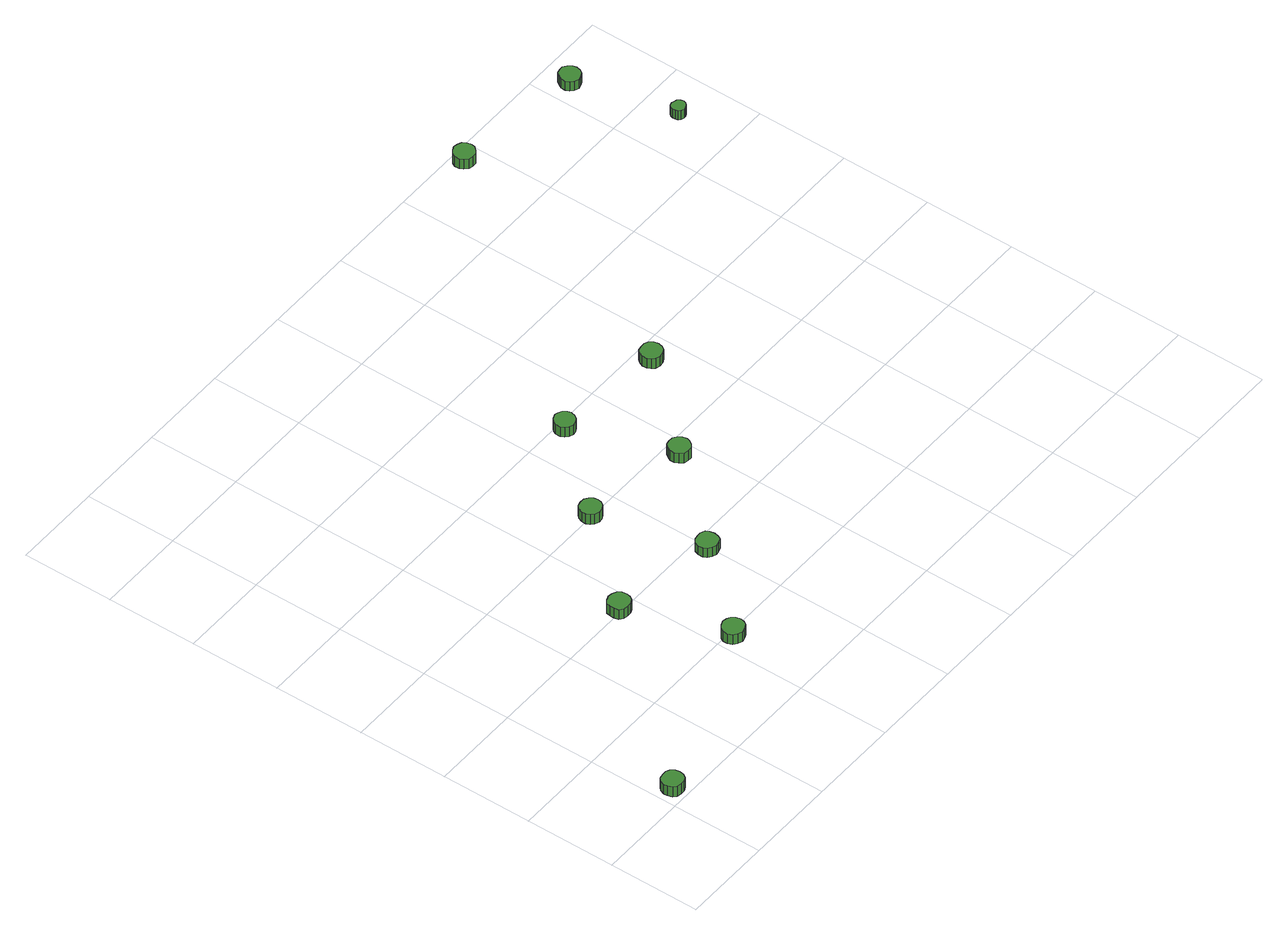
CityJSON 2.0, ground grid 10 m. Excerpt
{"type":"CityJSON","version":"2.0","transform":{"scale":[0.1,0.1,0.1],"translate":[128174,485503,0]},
"CityObjects":{
"tree1":{"type":"SolitaryVegetationObject","attributes":{"function":"something"},"geometry":[{"type":"MultiSurface","lod":"1","boundaries":[[[0,1,2,3,4,5,6,7,8,9,10,11,12,13,14]],[[15,16,17,18,19,20,21,22,23,24,25,26,27,28,29]],[[0,29,28,1]],[[1,28,27,2]],[[2,27,26,3]],[[3,26,25,4]],[[4,25,24,5]],[[5,24,23,6]],[[6,23,22,7]],[[7,22,21,8]],[[8,21,20,9]],[[9,20,19,10]],[[10,19,18,11]],[[11,18,17,12]],[[12,17,16,13]],[[13,16,15,14]],[[14,15,29,0]]]}]},
"tree2":{"type":"SolitaryVegetationObject","attributes":{"function":"something"},"geometry":[{"type":"MultiSurface","lod":"1","boundaries":[[[30,31,32,33,34,35,36,37,38,39,40,41,42,43,44]],[[45,46,47,48,49,50,51,52,53,54,55,56,57,58,59]],[[30,59,58,31]],[[31,58,57,32]],[[32,57,56,33]],[[33,56,55,34]],[[34,55,54,35]],[[35,54,53,36]],[[36,53,52,37]],[[37,52,51,38]],[[38,51,50,39]],[[39,50,49,40]],[[40,49,48,41]],[[41,48,47,42]],[[42,47,46,43]],[[43,46,45,44]],[[44,45,59,30]]]}]},
"tree3":{"type":"SolitaryVegetationObject","attributes":{"function":"something"},"geometry":[{"type":"MultiSurface","lod":"1","boundaries":[[[60,61,62,63,64,65,66,67,68,69,70,71,72,73,74]],[[75,76,77,78,79,80,81,82,83,84,85,86,87,88,89]],[[60,89,88,61]],[[61,88,87,62]],[[62,87,86,63]],[[63,86,85,64]],[[64,85,84,65]],[[65,84,83,66]],[[66,83,82,67]],[[67,82,81,68]],[[68,81,80,69]],[[69,80,79,70]],[[70,79,78,71]],[[71,78,77,72]],[[72,77,76,73]],[[73,76,75,74]],[[74,75,89,60]]]}]},
"tree4":{"type":"SolitaryVegetationObject","attributes":{"function":"something"},"geometry":[{"type":"MultiSurface","lod":"1","boundaries":[[[90,91,92,93,94,95,96,97,98,99,100,101,102,103,104]],[[105,106,107,108,109,110,111,112,113,114,115,116,117,118,119]],[[90,119,118,91]],[[91,118,117,92]],[[92,117,116,93]],[[93,116,115,94]],[[94,115,114,95]],[[95,114,113,96]],[[96,113,112,97]],[[97,112,111,98]],[[98,111,110,99]],[[99,110,109,100]],[[100,109,108,101]],[[101,108,107,102]],[[102,107,106,103]],[[103,106,105,104]],[[104,105,119,90]]]}]},
"tree5":{"type":"SolitaryVegetationObject","attributes":{"function":"something"},"geometry":[{"type":"MultiSurface","lod":"1","boundaries":[[[120,121,122,123,124,125,126,127,128,129,130,131,132,133,134]],[[135,136,137,138,139,140,141,142,143,144,145,146,147,148,149]],[[120,149,148,121]],[[121,148,147,122]],[[122,147,146,123]],[[123,146,145,124]],[[124,145,144,125]],[[125,144,143,126]],[[126,143,142,127]],[[127,142,141,128]],[[128,141,140,129]],[[129,140,139,130]],[[130,139,138,131]],[[131,138,137,132]],[[132,137,136,133]],[[133,136,135,134]],[[134,135,149,120]]]}]},
"tree6":{"type":"SolitaryVegetationObject","attributes":{"function":"something"},"geometry":[{"type":"MultiSurface","lod":"1","boundaries":[[[150,151,152,153,154,155,156,157,158,159,160,161,162,163,164]],[[165,166,167,168,169,170,171,172,173,174,175,176,177,178,179]],[[150,179,178,151]],[[151,178,177,152]],[[152,177,176,153]],[[153,176,175,154]],[[154,175,174,155]],[[155,174,173,156]],[[156,173,172,157]],[[157,172,171,158]],[[158,171,170,159]],[[159,170,169,160]],[[160,169,168,161]],[[161,168,167,162]],[[162,167,166,163]],[[163,166,165,164]],[[164,165,179,150]]]}]},
"tree7":{"type":"SolitaryVegetationObject","attributes":{"function":"something"},"geometry":[{"type":"MultiSurface","lod":"1","boundaries":[[[180,181,182,183,184,185,186,187,188,189,190,191,192,193,194]],[[195,196,197,198,199,200,201,202,203,204,205,206,207,208,209]],[[180,209,208,181]],[[181,208,207,182]],[[182,207,206,183]],[[183,206,205,184]],[[184,205,204,185]],[[185,204,203,186]],[[186,203,202,187]],[[187,202,201,188]],[[188,201,200,189]],[[189,200,199,190]],[[190,199,198,191]],[[191,198,197,192]],[[192,197,196,193]],[[193,196,195,194]],[[194,195,209,180]]]}]},
"tree8":{"type":"SolitaryVegetationObject","attributes":{"function":"something"},"geometry":[{"type":"MultiSurface","lod":"1","boundaries":[[[210,211,212,213,214,215,216,217,218,219,220,221,222,223,224]],[[225,226,227,228,229,230,231,232,233,234,235,236,237,238,239]],[[210,239,238,211]],[[211,238,237,212]],[[212,237,236,213]],[[213,236,235,214]],[[214,235,234,215]],[[215,234,233,216]],[[216,233,232,217]],[[217,232,231,218]],[[218,231,230,219]],[[219,230,229,220]],[[220,229,228,221]],[[221,228,227,222]],[[222,227,226,223]],[[223,226,225,224]],[[224,225,239,210]]]}]},
"tree9":{"type":"SolitaryVegetationObject","attributes":{"function":"something"},"geometry":[{"type":"MultiSurface","lod":"1","boundaries":[[[240,241,242,243,244,245,246,247,248,249,250,251,252,253,254]],[[255,256,257,258,259,260,261,262,263,264,265,266,267,268,269]],[[240,269,268,241]],[[241,268,267,242]],[[242,267,266,243]],[[243,266,265,244]],[[244,265,264,245]],[[245,264,263,246]],[[246,263,262,247]],[[247,262,261,248]],[[248,261,260,249]],[[249,260,259,250]],[[250,259,258,251]],[[251,258,257,252]],[[252,257,256,253]],[[253,256,255,254]],[[254,255,269,240]]]}]},
"tree10":{"type":"SolitaryVegetationObject","attributes":{"function":"something"},"geometry":[{"type":"MultiSurface","lod":"1","boundaries":[[[270,271,272,273,274,275,276,277,278,279,280,281,282,283,284]],[[285,286,287,288,289,290,291,292,293,294,295,296,297,298,299]],[[270,299,298,271]],[[271,298,297,272]],[[272,297,296,273]],[[273,296,295,274]],[[274,295,294,275]],[[275,294,293,276]],[[276,293,292,277]],[[277,292,291,278]],[[278,291,290,279]],[[279,290,289,280]],[[280,289,288,281]],[[281,288,287,282]],[[282,287,286,283]],[[283,286,285,284]],[[284,285,299,270]]]}]},
"tree11":{"type":"SolitaryVegetationObject","attributes":{"function":"something"},"geometry":[{"type":"MultiSurface","lod":"1","boundaries":[[[300,301,302,303,304,305,306,307,308,309,310,311,312,313,314]],[[315,316,317,318,319,320,321,322,323,324,325,326,327,328,329]],[[300,329,328,301]],[[301,328,327,302]],[[302,327,326,303]],[[303,326,325,304]],[[304,325,324,305]],[[305,324,323,306]],[[306,323,322,307]],[[307,322,321,308]],[[308,321,320,309]],[[309,320,319,310]],[[310,319,318,311]],[[311,318,317,312]],[[312,317,316,313]],[[313,316,315,314]],[[314,315,329,300]]]}]}
},
"vertices":[
[28,15,20],[27,20,20],[24,24,20],[20,26,20],[15,26,20],[10,25,20],[7,22,20],[5,17,20],[5,13,20],[7,8,20],[10,5,20],[15,4,20],[20,4,20],[24,6,20],[27,10,20],[27,10,7],[24,6,7],[20,4,7],[15,4,7],[10,5,7],[7,8,7],[5,13,7],[5,17,7],[7,22,7],[10,25,7],[15,26,7],[20,26,7],[24,24,7],[27,20,7],[28,15,7],
[192,202,18],[191,207,18],[188,211,18],[184,213,18],[179,214,18],[174,212,18],[170,209,18],[169,205,18],[169,200,18],[170,195,18],[174,192,18],[179,191,18],[184,191,18],[188,193,18],[191,197,18],[191,197,5],[188,193,5],[184,191,5],[179,191,5],[174,192,5],[170,195,5],[169,200,5],[169,205,5],[170,209,5],[174,212,5],[179,214,5],[184,213,5],[188,211,5],[191,207,5],[192,202,5],
[231,95,17],[230,100,17],[227,104,17],[223,106,17],[218,107,17],[213,105,17],[209,102,17],[207,98,17],[207,93,17],[209,88,17],[213,85,17],[218,83,17],[223,84,17],[227,86,17],[230,90,17],[230,90,4],[227,86,4],[223,84,4],[218,83,4],[213,85,4],[209,88,4],[207,93,4],[207,98,4],[209,102,4],[213,105,4],[218,107,4],[223,106,4],[227,104,4],[230,100,4],[231,95,4],
[309,185,17],[308,190,17],[306,194,17],[301,196,17],[297,196,17],[292,195,17],[288,192,17],[286,187,17],[286,182,17],[288,178,17],[292,175,17],[297,173,17],[301,174,17],[306,176,17],[308,180,17],[308,180,5],[306,176,5],[301,174,5],[297,173,5],[292,175,5],[288,178,5],[286,182,5],[286,187,5],[288,192,5],[292,195,5],[297,196,5],[301,196,5],[306,194,5],[308,190,5],[309,185,5],
[278,301,18],[277,305,18],[274,309,18],[270,312,18],[265,312,18],[260,311,18],[257,308,18],[255,303,18],[255,298,18],[257,294,18],[260,291,18],[265,289,18],[270,290,18],[274,292,18],[277,296,18],[277,296,5],[274,292,5],[270,290,5],[265,289,5],[260,291,5],[257,294,5],[255,298,5],[255,303,5],[257,308,5],[260,311,5],[265,312,5],[270,312,5],[274,309,5],[277,305,5],[278,301,5],
[357,392,18],[356,396,18],[353,400,18],[349,402,18],[345,403,18],[340,401,18],[337,398,18],[335,394,18],[335,389,18],[337,385,18],[340,382,18],[345,380,18],[349,381,18],[353,383,18],[356,387,18],[356,387,5],[353,383,5],[349,381,5],[345,380,5],[340,382,5],[337,385,5],[335,389,5],[335,394,5],[337,398,5],[340,401,5],[345,403,5],[349,402,5],[353,400,5],[356,396,5],[357,392,5],
[396,283,17],[395,288,17],[392,292,17],[388,295,17],[383,295,17],[378,294,17],[375,290,17],[373,286,17],[373,281,17],[375,277,17],[378,273,17],[383,272,17],[388,272,17],[392,275,17],[395,279,17],[395,279,4],[392,275,4],[388,272,4],[383,272,4],[378,273,4],[375,277,4],[373,281,4],[373,286,4],[375,290,4],[378,294,4],[383,295,4],[388,295,4],[392,292,4],[395,288,4],[396,283,4],
[481,381,19],[480,386,19],[477,390,19],[473,392,19],[468,392,19],[463,391,19],[460,388,19],[458,383,19],[458,378,19],[460,374,19],[463,371,19],[468,369,19],[473,370,19],[477,372,19],[480,376,19],[480,376,6],[477,372,6],[473,370,6],[468,369,6],[463,371,6],[460,374,6],[458,378,6],[458,383,6],[460,388,6],[463,391,6],[468,392,6],[473,392,6],[477,390,6],[480,386,6],[481,381,6],
[590,686,19],[589,691,19],[586,695,19],[582,697,19],[577,698,19],[573,696,19],[569,693,19],[567,689,19],[567,684,19],[569,680,19],[573,676,19],[577,675,19],[582,675,19],[586,678,19],[589,682,19],[589,682,6],[586,678,6],[582,675,6],[577,675,6],[573,676,6],[569,680,6],[567,684,6],[567,689,6],[569,693,6],[573,696,6],[577,698,6],[582,697,6],[586,695,6],[589,691,6],[590,686,6],
[754,556,25],[753,559,25],[751,562,25],[748,563,25],[745,564,25],[742,563,25],[740,561,25],[739,558,25],[739,555,25],[740,552,25],[742,550,25],[745,549,25],[748,549,25],[751,551,25],[753,553,25],[753,553,13],[751,551,13],[748,549,13],[745,549,13],[742,550,13],[740,552,13],[739,555,13],[739,558,13],[740,561,13],[742,563,13],[745,564,13],[748,563,13],[751,562,13],[753,559,13],[754,556,13],
[734,669,19],[733,673,19],[730,677,19],[726,680,19],[722,680,19],[717,679,19],[714,675,19],[712,671,19],[712,666,19],[714,662,19],[717,659,19],[722,657,19],[726,658,19],[730,660,19],[733,664,19],[733,664,7],[730,660,7],[726,658,7],[722,657,7],[717,659,7],[714,662,7],[712,666,7],[712,671,7],[714,675,7],[717,679,7],[722,680,7],[726,680,7],[730,677,7],[733,673,7],[734,669,7]
]}
